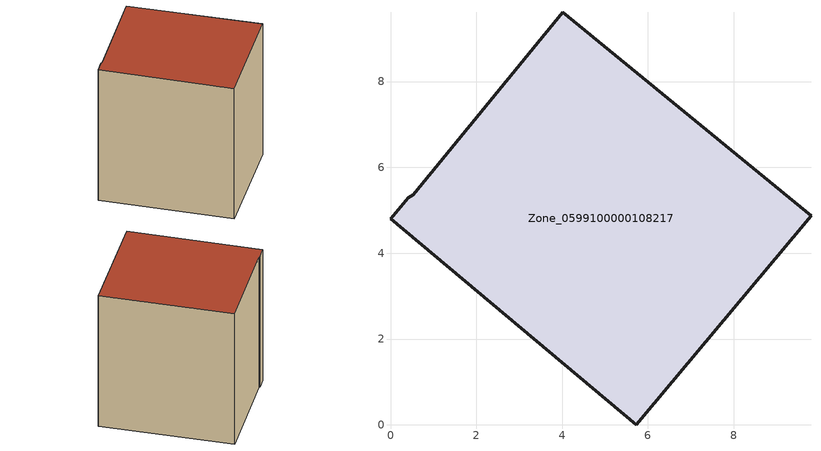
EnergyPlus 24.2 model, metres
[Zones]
Zone_0599100000108217
 floor ground (C_G): 9.8,4.87 5.73,0 0,4.8 0.41,5.29 0.53,5.37 4.01,9.62 z0
 wall outside (C_F): 9.8,4.87 4.01,9.62 0.53,5.37 0.41,5.29 0,4.8 5.73,0 9.8,4.87 z0:8.37
 roof outside (C_R): 5.73,0 9.8,4.87 4.01,9.62 0.53,5.37 0.41,5.29 0,4.8 z8.37
[BUILDING]
Pand.0599100000108217: North Axis=0; Terrain=City; Loads Convergence Tolerance Value=0.04; Temperature Convergence Tolerance Value=0.4; Solar Distribution=FullExterior; Maximum Number of Warmup Days=25; Minimum Number of Warmup Days=1
[Site:Location]
Rotterdam.The.Hague.AP_ZH_NLD Design_Conditions: Latitude=51.96; Longitude=4.45; Time Zone=1; Elevation=-4.5
[SITE:GROUNDTEMPERATURE:BUILDINGSURFACE]
18, 18, 18, 18, 18, 18, 18, 18, 18, 18, 18, 18
[MATERIAL] Thermal Absorptance=0.9; Solar Absorptance=0.7; Visible Absorptance=0.7
Name | Roughness | Thickness | Conductivity | Density | Specific Heat
G.TI.1946-1964 | MediumSmooth | 0.15 | 1 | 540 | 1210
F.TI.1946-1964 | Rough | 0.3 | 0.857143 | 1920 | 840
R.TI.1946-1964 | MediumRough | 0.2 | 0.277778 | 1500 | 1000
[CONSTRUCTION]
C_G: G.TI.1946-1964
C_F: F.TI.1946-1964
C_R: R.TI.1946-1964
[ZONE]
Zone_0599100000108217: Type=1; Multiplier=1; Ceiling Height=Autocalculate; Volume=Autocalculate; Floor Area=autocalculate; Part of Total Floor Area=Yes
[ZONEINFILTRATION:DESIGNFLOWRATE]
Infil_Zone_0599100000108217: Zone or ZoneList or Space or SpaceList=Zone_0599100000108217; Schedule=AlwaysOn; Design Flow Rate Calculation Method=Flow/Area; Flow Rate per Floor Area=0.003; Constant Term Coefficient=1; Temperature Term Coefficient=0; Velocity Term Coefficient=0; Velocity Squared Term Coefficient=0
[HVACTEMPLATE:ZONE:IDEALLOADSAIRSYSTEM]
Zone_0599100000108217: Maximum Heating Supply Air Temperature=50; Minimum Cooling Supply Air Temperature=13; Maximum Heating Supply Air Humidity Ratio=0.0156; Minimum Cooling Supply Air Humidity Ratio=0.0077; Heating Limit=NoLimit; Cooling Limit=NoLimit; Dehumidification Control Type=ConstantSensibleHeatRatio; Cooling Sensible Heat Ratio=0.7; Dehumidification Setpoint=60; Humidification Control Type=None; Humidification Setpoint=30; Outdoor Air Method=None; Outdoor Air Flow Rate per Person=0.00944; Outdoor Air Flow Rate per Zone Floor Area=0; Outdoor Air Flow Rate per Zone=0; Demand Controlled Ventilation Type=None; Outdoor Air Economizer Type=NoEconomizer; Heat Recovery Type=None; Sensible Heat Recovery Effectiveness=0.7; Latent Heat Recovery Effectiveness=0.65
[ZONECONTROL:THERMOSTAT]
ThermostatControl_Zone_0599100000108217: Zone or ZoneList=Zone_0599100000108217; Control Type Schedule=DualSetpointControlType; Control 1=Thermostat_Zone_0599100000108217; Temperature Difference Between Cutout And Setpoint=0
[THERMOSTATSETPOINT:DUALSETPOINT]
Thermostat_Zone_0599100000108217: Heating Setpoint Temperature Schedule=HeatingSetpoint_Zone_0599100000108217; Cooling Setpoint Temperature Schedule=CoolingSetpoint_Zone_0599100000108217
[SCHEDULE:COMPACT]
HeatingSetpoint_Zone_0599100000108217: Through: 12/31, For: AllDays, Until: 24:00, 21
CoolingSetpoint_Zone_0599100000108217: Through: 12/31, For: AllDays, Until: 24:00, 24
DualSetpointControlType: Through: 12/31, For: AllDays, Until: 24:00, 4
AlwaysOn: Through: 12/31, For: AllDays, Until: 24:00, 1
